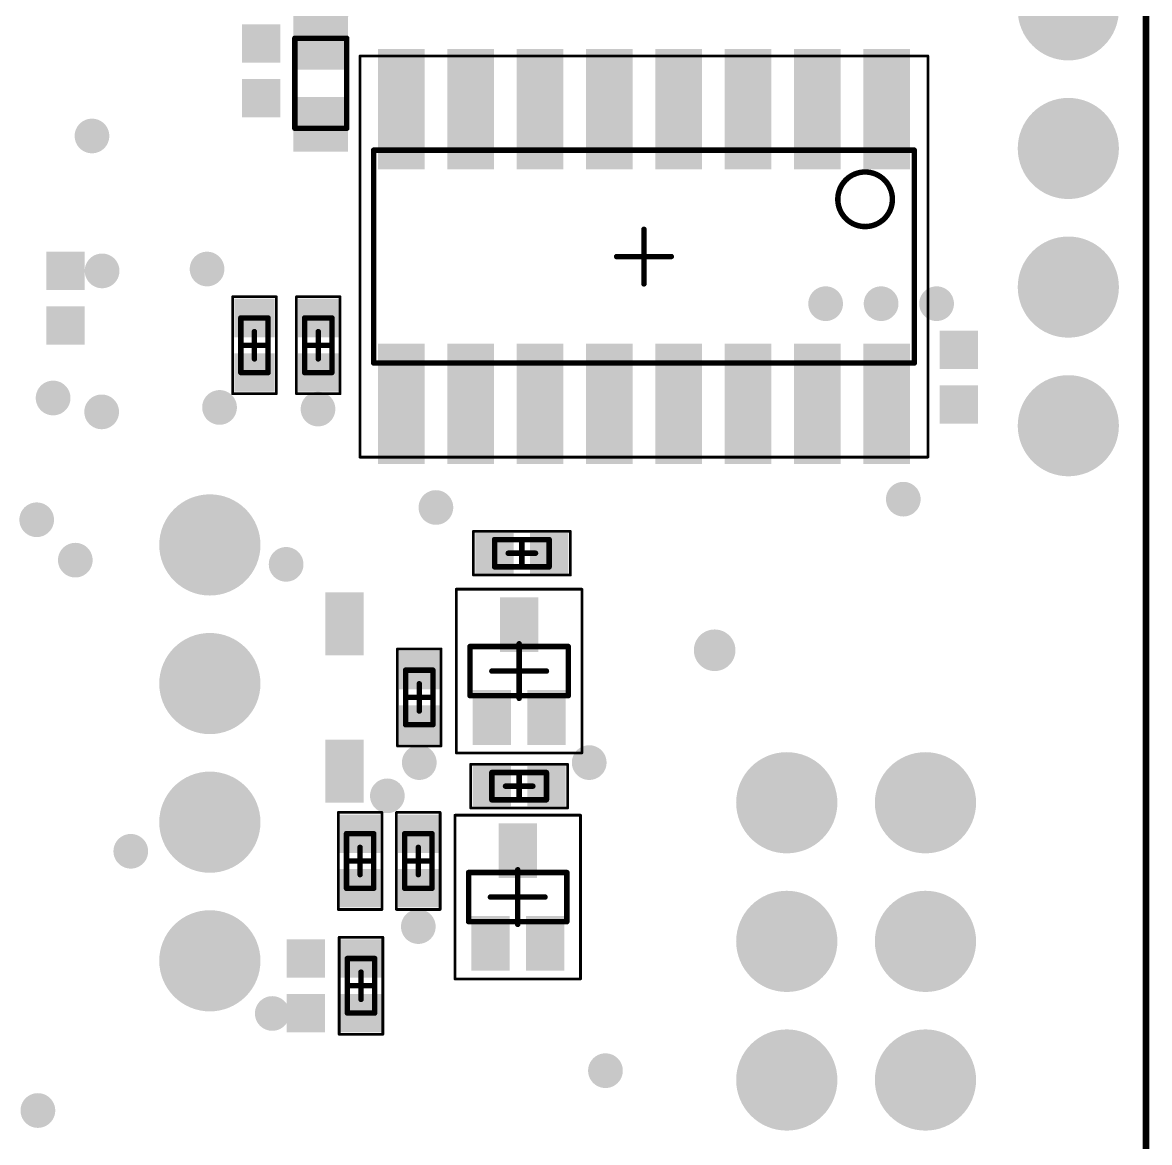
# Model space of a CAD drawing. Header units: millimetres. Extents: x 213 to 316, y 2 to 74.
# Drawn here: x 294.32 to 314.96, y 19.74 to 40.26 of the extents above; entities that cross this region are included whole.
import ezdxf

# ---------------------------------------------------------------- set-up
doc = ezdxf.new("R2010")
doc.units = ezdxf.units.MM
for name, color, linetype in [('BottomSolder', 6, 'Continuous'), ('KeepOutLayer', 6, 'Continuous'), ('Mechanical13', 56, 'Continuous'), ('Mechanical15', 56, 'Continuous'), ('MultiLayer', 9, 'Continuous'), ('TopPaste', 8, 'Continuous'), ('TopSolder', 216, 'Continuous')]:
    doc.layers.add(name, color=color, linetype=linetype)

msp = doc.modelspace()

# ---------------------------------------------------------------- linework, layer by layer
at = {"layer": 'BottomSolder', "const_width": 0.927}
for points in [[(313.015, 40.496, 1), (313.941, 40.496, 1)], [(313.015, 37.956, 1), (313.941, 37.956, 1)], [(313.015, 35.416, 1), (313.941, 35.416, 1)], [(313.015, 32.876, 1), (313.941, 32.876, 1)], [(297.292, 30.692, 1), (298.219, 30.692, 1)], [(297.292, 28.152, 1), (298.219, 28.152, 1)], [(307.858, 25.968, 1), (308.785, 25.968, 1)], [(310.398, 25.968, 1), (311.325, 25.968, 1)], [(297.292, 25.612, 1), (298.219, 25.612, 1)], [(307.858, 23.428, 1), (308.785, 23.428, 1)], [(310.398, 23.428, 1), (311.325, 23.428, 1)], [(297.292, 23.072, 1), (298.219, 23.072, 1)], [(307.858, 20.888, 1), (308.785, 20.888, 1)], [(310.398, 20.888, 1), (311.325, 20.888, 1)]]:
    msp.add_lwpolyline(points, format="xyb", close=True, dxfattribs=at)
at = {"layer": 'KeepOutLayer', "const_width": 0.127}
msp.add_lwpolyline([(314.9, 1.965), (314.9, 73.643)], dxfattribs=at)
at = {"layer": 'Mechanical13', "const_width": 0.1}
for points in [[(299.312, 39.975), (300.262, 39.975)], [(299.312, 38.325), (299.312, 39.975)], [(300.262, 38.325), (300.262, 39.975)], [(299.312, 38.325), (300.262, 38.325)], [(300.756, 34.025), (300.756, 37.925)], [(300.756, 37.925), (310.656, 37.925)], [(310.656, 34.025), (310.656, 37.925)], [(298.322, 34.85), (298.822, 34.85)], [(298.322, 33.85), (298.322, 34.85)], [(298.822, 33.85), (298.822, 34.85)], [(299.491, 34.85), (299.991, 34.85)], [(299.491, 33.85), (299.491, 34.85)], [(299.991, 33.85), (299.991, 34.85)], [(300.756, 34.025), (310.656, 34.025)], [(298.322, 33.85), (298.822, 33.85)], [(299.491, 33.85), (299.991, 33.85)], [(302.97, 30.79), (303.97, 30.79)], [(302.97, 30.29), (302.97, 30.79)], [(303.97, 30.29), (303.97, 30.79)], [(302.97, 30.29), (303.97, 30.29)], [(302.52, 28.831), (304.32, 28.831)], [(302.52, 27.931), (302.52, 28.831)], [(304.32, 27.931), (304.32, 28.831)], [(301.341, 28.398), (301.841, 28.398)], [(301.341, 27.398), (301.341, 28.398)], [(301.841, 27.398), (301.841, 28.398)], [(302.52, 27.931), (304.32, 27.931)], [(301.341, 27.398), (301.841, 27.398)], [(302.92, 26.022), (302.92, 26.522)], [(302.92, 26.522), (303.92, 26.522)], [(303.92, 26.022), (303.92, 26.522)], [(302.92, 26.022), (303.92, 26.022)], [(300.257, 25.401), (300.757, 25.401)], [(300.257, 24.401), (300.257, 25.401)], [(300.757, 24.401), (300.757, 25.401)], [(301.323, 25.401), (301.823, 25.401)], [(301.323, 24.401), (301.323, 25.401)], [(301.823, 24.401), (301.823, 25.401)], [(302.494, 24.69), (304.294, 24.69)], [(302.494, 23.79), (302.494, 24.69)], [(304.294, 23.79), (304.294, 24.69)], [(300.257, 24.401), (300.757, 24.401)], [(301.323, 24.401), (301.823, 24.401)], [(302.494, 23.79), (304.294, 23.79)], [(300.274, 22.115), (300.274, 23.115)], [(300.274, 23.115), (300.774, 23.115)], [(300.774, 22.115), (300.774, 23.115)], [(300.274, 22.115), (300.774, 22.115)]]:
    msp.add_lwpolyline(points, dxfattribs=at)
at = {"layer": 'Mechanical13'}
for points, const_width in [([(299.287, 39.975, 1), (299.337, 39.975, 1)], 0.05), ([(299.287, 39.975, 1), (299.337, 39.975, 1)], 0.05), ([(300.237, 39.975, 1), (300.287, 39.975, 1)], 0.05), ([(300.237, 39.975, 1), (300.287, 39.975, 1)], 0.05), ([(299.287, 38.325, 1), (299.337, 38.325, 1)], 0.05), ([(299.287, 38.325, 1), (299.337, 38.325, 1)], 0.05), ([(300.237, 38.325, 1), (300.287, 38.325, 1)], 0.05), ([(300.237, 38.325, 1), (300.287, 38.325, 1)], 0.05), ([(300.731, 37.925, 1), (300.781, 37.925, 1)], 0.05), ([(300.731, 37.925, 1), (300.781, 37.925, 1)], 0.05), ([(310.631, 37.925, 1), (310.681, 37.925, 1)], 0.05), ([(310.631, 37.925, 1), (310.681, 37.925, 1)], 0.05), ([(310.256, 37.025, 1), (309.256, 37.025, 1)], 0.1), ([(309.231, 37.025, 1), (309.281, 37.025, 1)], 0.05), ([(310.231, 37.025, 1), (310.281, 37.025, 1)], 0.05), ([(298.297, 34.85, 1), (298.347, 34.85, 1)], 0.05), ([(298.297, 34.85, 1), (298.347, 34.85, 1)], 0.05), ([(298.797, 34.85, 1), (298.847, 34.85, 1)], 0.05), ([(298.797, 34.85, 1), (298.847, 34.85, 1)], 0.05), ([(299.466, 34.85, 1), (299.516, 34.85, 1)], 0.05), ([(299.466, 34.85, 1), (299.516, 34.85, 1)], 0.05), ([(299.966, 34.85, 1), (300.016, 34.85, 1)], 0.05), ([(299.966, 34.85, 1), (300.016, 34.85, 1)], 0.05), ([(300.731, 34.025, 1), (300.781, 34.025, 1)], 0.05), ([(300.731, 34.025, 1), (300.781, 34.025, 1)], 0.05), ([(310.631, 34.025, 1), (310.681, 34.025, 1)], 0.05), ([(310.631, 34.025, 1), (310.681, 34.025, 1)], 0.05), ([(298.297, 33.85, 1), (298.347, 33.85, 1)], 0.05), ([(298.297, 33.85, 1), (298.347, 33.85, 1)], 0.05), ([(298.797, 33.85, 1), (298.847, 33.85, 1)], 0.05), ([(298.797, 33.85, 1), (298.847, 33.85, 1)], 0.05), ([(299.466, 33.85, 1), (299.516, 33.85, 1)], 0.05), ([(299.466, 33.85, 1), (299.516, 33.85, 1)], 0.05), ([(299.966, 33.85, 1), (300.016, 33.85, 1)], 0.05), ([(299.966, 33.85, 1), (300.016, 33.85, 1)], 0.05), ([(302.945, 30.79, 1), (302.995, 30.79, 1)], 0.05), ([(302.945, 30.79, 1), (302.995, 30.79, 1)], 0.05), ([(303.945, 30.79, 1), (303.995, 30.79, 1)], 0.05), ([(303.945, 30.79, 1), (303.995, 30.79, 1)], 0.05), ([(302.945, 30.29, 1), (302.995, 30.29, 1)], 0.05), ([(302.945, 30.29, 1), (302.995, 30.29, 1)], 0.05), ([(303.945, 30.29, 1), (303.995, 30.29, 1)], 0.05), ([(303.945, 30.29, 1), (303.995, 30.29, 1)], 0.05), ([(302.495, 28.831, 1), (302.545, 28.831, 1)], 0.05), ([(302.495, 28.831, 1), (302.545, 28.831, 1)], 0.05), ([(304.295, 28.831, 1), (304.345, 28.831, 1)], 0.05), ([(304.295, 28.831, 1), (304.345, 28.831, 1)], 0.05), ([(301.316, 28.398, 1), (301.366, 28.398, 1)], 0.05), ([(301.316, 28.398, 1), (301.366, 28.398, 1)], 0.05), ([(301.816, 28.398, 1), (301.866, 28.398, 1)], 0.05), ([(301.816, 28.398, 1), (301.866, 28.398, 1)], 0.05), ([(302.495, 27.931, 1), (302.545, 27.931, 1)], 0.05), ([(302.495, 27.931, 1), (302.545, 27.931, 1)], 0.05), ([(304.295, 27.931, 1), (304.345, 27.931, 1)], 0.05), ([(304.295, 27.931, 1), (304.345, 27.931, 1)], 0.05), ([(301.316, 27.398, 1), (301.366, 27.398, 1)], 0.05), ([(301.316, 27.398, 1), (301.366, 27.398, 1)], 0.05), ([(301.816, 27.398, 1), (301.866, 27.398, 1)], 0.05), ([(301.816, 27.398, 1), (301.866, 27.398, 1)], 0.05), ([(302.895, 26.522, 1), (302.945, 26.522, 1)], 0.05), ([(302.895, 26.522, 1), (302.945, 26.522, 1)], 0.05), ([(303.895, 26.522, 1), (303.945, 26.522, 1)], 0.05), ([(303.895, 26.522, 1), (303.945, 26.522, 1)], 0.05), ([(302.895, 26.022, 1), (302.945, 26.022, 1)], 0.05), ([(302.895, 26.022, 1), (302.945, 26.022, 1)], 0.05), ([(303.895, 26.022, 1), (303.945, 26.022, 1)], 0.05), ([(303.895, 26.022, 1), (303.945, 26.022, 1)], 0.05), ([(300.232, 25.401, 1), (300.282, 25.401, 1)], 0.05), ([(300.232, 25.401, 1), (300.282, 25.401, 1)], 0.05), ([(300.732, 25.401, 1), (300.782, 25.401, 1)], 0.05), ([(300.732, 25.401, 1), (300.782, 25.401, 1)], 0.05), ([(301.298, 25.401, 1), (301.348, 25.401, 1)], 0.05), ([(301.298, 25.401, 1), (301.348, 25.401, 1)], 0.05), ([(301.798, 25.401, 1), (301.848, 25.401, 1)], 0.05), ([(301.798, 25.401, 1), (301.848, 25.401, 1)], 0.05), ([(302.469, 24.69, 1), (302.519, 24.69, 1)], 0.05), ([(302.469, 24.69, 1), (302.519, 24.69, 1)], 0.05), ([(304.269, 24.69, 1), (304.319, 24.69, 1)], 0.05), ([(304.269, 24.69, 1), (304.319, 24.69, 1)], 0.05), ([(300.232, 24.401, 1), (300.282, 24.401, 1)], 0.05), ([(300.232, 24.401, 1), (300.282, 24.401, 1)], 0.05), ([(300.732, 24.401, 1), (300.782, 24.401, 1)], 0.05), ([(300.732, 24.401, 1), (300.782, 24.401, 1)], 0.05), ([(301.298, 24.401, 1), (301.348, 24.401, 1)], 0.05), ([(301.298, 24.401, 1), (301.348, 24.401, 1)], 0.05), ([(301.798, 24.401, 1), (301.848, 24.401, 1)], 0.05), ([(301.798, 24.401, 1), (301.848, 24.401, 1)], 0.05), ([(302.469, 23.79, 1), (302.519, 23.79, 1)], 0.05), ([(302.469, 23.79, 1), (302.519, 23.79, 1)], 0.05), ([(304.269, 23.79, 1), (304.319, 23.79, 1)], 0.05), ([(304.269, 23.79, 1), (304.319, 23.79, 1)], 0.05), ([(300.249, 23.115, 1), (300.299, 23.115, 1)], 0.05), ([(300.249, 23.115, 1), (300.299, 23.115, 1)], 0.05), ([(300.749, 23.115, 1), (300.799, 23.115, 1)], 0.05), ([(300.749, 23.115, 1), (300.799, 23.115, 1)], 0.05), ([(300.249, 22.115, 1), (300.299, 22.115, 1)], 0.05), ([(300.249, 22.115, 1), (300.299, 22.115, 1)], 0.05), ([(300.749, 22.115, 1), (300.799, 22.115, 1)], 0.05), ([(300.749, 22.115, 1), (300.799, 22.115, 1)], 0.05)]:
    msp.add_lwpolyline(points, format="xyb", close=True, dxfattribs=dict(at, const_width=const_width))
at = {"layer": 'Mechanical15'}
for points, const_width in [([(300.506, 32.3), (300.506, 39.65)], 0.05), ([(300.506, 39.65), (310.906, 39.65)], 0.05), ([(310.906, 32.3), (310.906, 39.65)], 0.05), ([(305.706, 35.475), (305.706, 36.475)], 0.1), ([(305.206, 35.975), (306.206, 35.975)], 0.1), ([(298.172, 35.239), (298.972, 35.239)], 0.05), ([(298.172, 33.461), (298.172, 35.239)], 0.05), ([(298.972, 33.461), (298.972, 35.239)], 0.05), ([(299.341, 35.239), (300.141, 35.239)], 0.05), ([(299.341, 33.461), (299.341, 35.239)], 0.05), ([(300.141, 33.461), (300.141, 35.239)], 0.05), ([(298.572, 34.1), (298.572, 34.6)], 0.1), ([(299.741, 34.1), (299.741, 34.6)], 0.1), ([(298.322, 34.35), (298.822, 34.35)], 0.1), ([(299.491, 34.35), (299.991, 34.35)], 0.1), ([(298.172, 33.461), (298.972, 33.461)], 0.05), ([(299.341, 33.461), (300.141, 33.461)], 0.05), ([(300.506, 32.3), (310.906, 32.3)], 0.05), ([(302.581, 30.94), (304.359, 30.94)], 0.05), ([(302.581, 30.14), (302.581, 30.94)], 0.05), ([(304.359, 30.14), (304.359, 30.94)], 0.05), ([(303.47, 30.29), (303.47, 30.79)], 0.1), ([(303.22, 30.54), (303.72, 30.54)], 0.1), ([(302.581, 30.14), (304.359, 30.14)], 0.05), ([(302.27, 29.881), (304.57, 29.881)], 0.05), ([(302.27, 26.881), (302.27, 29.881)], 0.05), ([(304.57, 26.881), (304.57, 29.881)], 0.05), ([(303.42, 27.881), (303.42, 28.881)], 0.1), ([(301.191, 28.787), (301.991, 28.787)], 0.05), ([(301.191, 27.009), (301.191, 28.787)], 0.05), ([(301.991, 27.009), (301.991, 28.787)], 0.05), ([(302.92, 28.381), (303.92, 28.381)], 0.1), ([(301.591, 27.648), (301.591, 28.148)], 0.1), ([(301.341, 27.898), (301.841, 27.898)], 0.1), ([(301.191, 27.009), (301.991, 27.009)], 0.05), ([(302.27, 26.881), (304.57, 26.881)], 0.05), ([(302.531, 25.872), (302.531, 26.672)], 0.05), ([(302.531, 26.672), (304.309, 26.672)], 0.05), ([(304.309, 25.872), (304.309, 26.672)], 0.05), ([(303.42, 26.022), (303.42, 26.522)], 0.1), ([(303.17, 26.272), (303.67, 26.272)], 0.1), ([(300.107, 25.79), (300.907, 25.79)], 0.05), ([(300.107, 24.012), (300.107, 25.79)], 0.05), ([(300.907, 24.012), (300.907, 25.79)], 0.05), ([(301.173, 25.79), (301.973, 25.79)], 0.05), ([(301.173, 24.012), (301.173, 25.79)], 0.05), ([(301.973, 24.012), (301.973, 25.79)], 0.05), ([(302.531, 25.872), (304.309, 25.872)], 0.05), ([(302.244, 25.74), (304.544, 25.74)], 0.05), ([(302.244, 22.74), (302.244, 25.74)], 0.05), ([(304.544, 22.74), (304.544, 25.74)], 0.05), ([(300.507, 24.651), (300.507, 25.151)], 0.1), ([(301.573, 24.651), (301.573, 25.151)], 0.1), ([(300.257, 24.901), (300.757, 24.901)], 0.1), ([(301.323, 24.901), (301.823, 24.901)], 0.1), ([(303.394, 23.74), (303.394, 24.74)], 0.1), ([(302.894, 24.24), (303.894, 24.24)], 0.1), ([(300.107, 24.012), (300.907, 24.012)], 0.05), ([(301.173, 24.012), (301.973, 24.012)], 0.05), ([(300.124, 21.726), (300.124, 23.504)], 0.05), ([(300.124, 23.504), (300.924, 23.504)], 0.05), ([(300.924, 21.726), (300.924, 23.504)], 0.05), ([(300.524, 22.365), (300.524, 22.865)], 0.1), ([(302.244, 22.74), (304.544, 22.74)], 0.05), ([(300.274, 22.615), (300.774, 22.615)], 0.1), ([(300.124, 21.726), (300.924, 21.726)], 0.05)]:
    msp.add_lwpolyline(points, dxfattribs=dict(at, const_width=const_width))
for points, const_width in [([(300.493, 39.65, 1), (300.518, 39.65, 1)], 0.025), ([(300.493, 39.65, 1), (300.518, 39.65, 1)], 0.025), ([(310.893, 39.65, 1), (310.918, 39.65, 1)], 0.025), ([(310.893, 39.65, 1), (310.918, 39.65, 1)], 0.025), ([(305.681, 36.475, 1), (305.731, 36.475, 1)], 0.05), ([(305.181, 35.975, 1), (305.231, 35.975, 1)], 0.05), ([(306.181, 35.975, 1), (306.231, 35.975, 1)], 0.05), ([(305.681, 35.475, 1), (305.731, 35.475, 1)], 0.05), ([(298.16, 35.239, 1), (298.185, 35.239, 1)], 0.025), ([(298.16, 35.239, 1), (298.185, 35.239, 1)], 0.025), ([(298.96, 35.239, 1), (298.985, 35.239, 1)], 0.025), ([(298.96, 35.239, 1), (298.985, 35.239, 1)], 0.025), ([(299.328, 35.239, 1), (299.353, 35.239, 1)], 0.025), ([(299.328, 35.239, 1), (299.353, 35.239, 1)], 0.025), ([(300.128, 35.239, 1), (300.153, 35.239, 1)], 0.025), ([(300.128, 35.239, 1), (300.153, 35.239, 1)], 0.025), ([(298.547, 34.6, 1), (298.597, 34.6, 1)], 0.05), ([(299.716, 34.6, 1), (299.766, 34.6, 1)], 0.05), ([(298.297, 34.35, 1), (298.347, 34.35, 1)], 0.05), ([(298.797, 34.35, 1), (298.847, 34.35, 1)], 0.05), ([(299.466, 34.35, 1), (299.516, 34.35, 1)], 0.05), ([(299.966, 34.35, 1), (300.016, 34.35, 1)], 0.05), ([(298.547, 34.1, 1), (298.597, 34.1, 1)], 0.05), ([(299.716, 34.1, 1), (299.766, 34.1, 1)], 0.05), ([(298.16, 33.461, 1), (298.185, 33.461, 1)], 0.025), ([(298.16, 33.461, 1), (298.185, 33.461, 1)], 0.025), ([(298.96, 33.461, 1), (298.985, 33.461, 1)], 0.025), ([(298.96, 33.461, 1), (298.985, 33.461, 1)], 0.025), ([(299.328, 33.461, 1), (299.353, 33.461, 1)], 0.025), ([(299.328, 33.461, 1), (299.353, 33.461, 1)], 0.025), ([(300.128, 33.461, 1), (300.153, 33.461, 1)], 0.025), ([(300.128, 33.461, 1), (300.153, 33.461, 1)], 0.025), ([(300.493, 32.3, 1), (300.518, 32.3, 1)], 0.025), ([(300.493, 32.3, 1), (300.518, 32.3, 1)], 0.025), ([(310.893, 32.3, 1), (310.918, 32.3, 1)], 0.025), ([(310.893, 32.3, 1), (310.918, 32.3, 1)], 0.025), ([(302.569, 30.94, 1), (302.594, 30.94, 1)], 0.025), ([(302.569, 30.94, 1), (302.594, 30.94, 1)], 0.025), ([(304.347, 30.94, 1), (304.372, 30.94, 1)], 0.025), ([(304.347, 30.94, 1), (304.372, 30.94, 1)], 0.025), ([(303.445, 30.79, 1), (303.495, 30.79, 1)], 0.05), ([(303.195, 30.54, 1), (303.245, 30.54, 1)], 0.05), ([(303.695, 30.54, 1), (303.745, 30.54, 1)], 0.05), ([(303.445, 30.29, 1), (303.495, 30.29, 1)], 0.05), ([(302.569, 30.14, 1), (302.594, 30.14, 1)], 0.025), ([(302.569, 30.14, 1), (302.594, 30.14, 1)], 0.025), ([(304.347, 30.14, 1), (304.372, 30.14, 1)], 0.025), ([(304.347, 30.14, 1), (304.372, 30.14, 1)], 0.025), ([(302.257, 29.881, 1), (302.282, 29.881, 1)], 0.025), ([(302.257, 29.881, 1), (302.282, 29.881, 1)], 0.025), ([(304.557, 29.881, 1), (304.582, 29.881, 1)], 0.025), ([(304.557, 29.881, 1), (304.582, 29.881, 1)], 0.025), ([(303.395, 28.881, 1), (303.445, 28.881, 1)], 0.05), ([(301.178, 28.787, 1), (301.203, 28.787, 1)], 0.025), ([(301.178, 28.787, 1), (301.203, 28.787, 1)], 0.025), ([(301.978, 28.787, 1), (302.003, 28.787, 1)], 0.025), ([(301.978, 28.787, 1), (302.003, 28.787, 1)], 0.025), ([(302.895, 28.381, 1), (302.945, 28.381, 1)], 0.05), ([(303.895, 28.381, 1), (303.945, 28.381, 1)], 0.05), ([(301.566, 28.148, 1), (301.616, 28.148, 1)], 0.05), ([(301.316, 27.898, 1), (301.366, 27.898, 1)], 0.05), ([(301.816, 27.898, 1), (301.866, 27.898, 1)], 0.05), ([(303.395, 27.881, 1), (303.445, 27.881, 1)], 0.05), ([(301.566, 27.648, 1), (301.616, 27.648, 1)], 0.05), ([(301.178, 27.009, 1), (301.203, 27.009, 1)], 0.025), ([(301.178, 27.009, 1), (301.203, 27.009, 1)], 0.025), ([(301.978, 27.009, 1), (302.003, 27.009, 1)], 0.025), ([(301.978, 27.009, 1), (302.003, 27.009, 1)], 0.025), ([(302.257, 26.881, 1), (302.282, 26.881, 1)], 0.025), ([(302.257, 26.881, 1), (302.282, 26.881, 1)], 0.025), ([(304.557, 26.881, 1), (304.582, 26.881, 1)], 0.025), ([(304.557, 26.881, 1), (304.582, 26.881, 1)], 0.025), ([(302.518, 26.672, 1), (302.543, 26.672, 1)], 0.025), ([(302.518, 26.672, 1), (302.543, 26.672, 1)], 0.025), ([(304.296, 26.672, 1), (304.321, 26.672, 1)], 0.025), ([(304.296, 26.672, 1), (304.321, 26.672, 1)], 0.025), ([(303.395, 26.522, 1), (303.445, 26.522, 1)], 0.05), ([(303.145, 26.272, 1), (303.195, 26.272, 1)], 0.05), ([(303.645, 26.272, 1), (303.695, 26.272, 1)], 0.05), ([(303.395, 26.022, 1), (303.445, 26.022, 1)], 0.05), ([(300.094, 25.79, 1), (300.119, 25.79, 1)], 0.025), ([(300.094, 25.79, 1), (300.119, 25.79, 1)], 0.025), ([(300.894, 25.79, 1), (300.919, 25.79, 1)], 0.025), ([(300.894, 25.79, 1), (300.919, 25.79, 1)], 0.025), ([(301.161, 25.79, 1), (301.186, 25.79, 1)], 0.025), ([(301.161, 25.79, 1), (301.186, 25.79, 1)], 0.025), ([(301.961, 25.79, 1), (301.986, 25.79, 1)], 0.025), ([(301.961, 25.79, 1), (301.986, 25.79, 1)], 0.025), ([(302.518, 25.872, 1), (302.543, 25.872, 1)], 0.025), ([(302.518, 25.872, 1), (302.543, 25.872, 1)], 0.025), ([(304.296, 25.872, 1), (304.321, 25.872, 1)], 0.025), ([(304.296, 25.872, 1), (304.321, 25.872, 1)], 0.025), ([(302.232, 25.74, 1), (302.257, 25.74, 1)], 0.025), ([(302.232, 25.74, 1), (302.257, 25.74, 1)], 0.025), ([(304.532, 25.74, 1), (304.557, 25.74, 1)], 0.025), ([(304.532, 25.74, 1), (304.557, 25.74, 1)], 0.025), ([(300.482, 25.151, 1), (300.532, 25.151, 1)], 0.05), ([(301.548, 25.151, 1), (301.598, 25.151, 1)], 0.05), ([(300.232, 24.901, 1), (300.282, 24.901, 1)], 0.05), ([(300.732, 24.901, 1), (300.782, 24.901, 1)], 0.05), ([(301.298, 24.901, 1), (301.348, 24.901, 1)], 0.05), ([(301.798, 24.901, 1), (301.848, 24.901, 1)], 0.05), ([(303.369, 24.74, 1), (303.419, 24.74, 1)], 0.05), ([(300.482, 24.651, 1), (300.532, 24.651, 1)], 0.05), ([(301.548, 24.651, 1), (301.598, 24.651, 1)], 0.05), ([(302.869, 24.24, 1), (302.919, 24.24, 1)], 0.05), ([(303.869, 24.24, 1), (303.919, 24.24, 1)], 0.05), ([(300.094, 24.012, 1), (300.119, 24.012, 1)], 0.025), ([(300.094, 24.012, 1), (300.119, 24.012, 1)], 0.025), ([(300.894, 24.012, 1), (300.919, 24.012, 1)], 0.025), ([(300.894, 24.012, 1), (300.919, 24.012, 1)], 0.025), ([(301.161, 24.012, 1), (301.186, 24.012, 1)], 0.025), ([(301.161, 24.012, 1), (301.186, 24.012, 1)], 0.025), ([(301.961, 24.012, 1), (301.986, 24.012, 1)], 0.025), ([(301.961, 24.012, 1), (301.986, 24.012, 1)], 0.025), ([(303.369, 23.74, 1), (303.419, 23.74, 1)], 0.05), ([(300.111, 23.504, 1), (300.136, 23.504, 1)], 0.025), ([(300.111, 23.504, 1), (300.136, 23.504, 1)], 0.025), ([(300.911, 23.504, 1), (300.936, 23.504, 1)], 0.025), ([(300.911, 23.504, 1), (300.936, 23.504, 1)], 0.025), ([(300.499, 22.865, 1), (300.549, 22.865, 1)], 0.05), ([(302.232, 22.74, 1), (302.257, 22.74, 1)], 0.025), ([(302.232, 22.74, 1), (302.257, 22.74, 1)], 0.025), ([(304.532, 22.74, 1), (304.557, 22.74, 1)], 0.025), ([(304.532, 22.74, 1), (304.557, 22.74, 1)], 0.025), ([(300.249, 22.615, 1), (300.299, 22.615, 1)], 0.05), ([(300.749, 22.615, 1), (300.799, 22.615, 1)], 0.05), ([(300.499, 22.365, 1), (300.549, 22.365, 1)], 0.05), ([(300.111, 21.726, 1), (300.136, 21.726, 1)], 0.025), ([(300.111, 21.726, 1), (300.136, 21.726, 1)], 0.025), ([(300.911, 21.726, 1), (300.936, 21.726, 1)], 0.025), ([(300.911, 21.726, 1), (300.936, 21.726, 1)], 0.025)]:
    msp.add_lwpolyline(points, format="xyb", close=True, dxfattribs=dict(at, const_width=const_width))
at = {"layer": 'MultiLayer'}
for points, const_width in [([(313.065, 40.496, 1), (313.89, 40.496, 1)], 0.825), ([(299.559, 40.547, 1), (300.067, 40.547, 1)], 0.508), ([(313.065, 37.956, 1), (313.89, 37.956, 1)], 0.825), ([(295.438, 38.185, 1), (295.755, 38.185, 1)], 0.318), ([(313.065, 35.416, 1), (313.89, 35.416, 1)], 0.825), ([(295.623, 35.713, 1), (295.941, 35.713, 1)], 0.318), ([(297.546, 35.747, 1), (297.863, 35.747, 1)], 0.318), ([(308.874, 35.112, 1), (309.192, 35.112, 1)], 0.318), ([(309.89, 35.112, 1), (310.208, 35.112, 1)], 0.318), ([(310.906, 35.112, 1), (311.224, 35.112, 1)], 0.318), ([(294.726, 33.384, 1), (295.044, 33.384, 1)], 0.318), ([(313.065, 32.876, 1), (313.89, 32.876, 1)], 0.825), ([(295.615, 33.13, 1), (295.933, 33.13, 1)], 0.318), ([(297.774, 33.211, 1), (298.092, 33.211, 1)], 0.318), ([(299.578, 33.181, 1), (299.895, 33.181, 1)], 0.318), ([(310.297, 31.53, 1), (310.614, 31.53, 1)], 0.318), ([(301.737, 31.378, 1), (302.054, 31.378, 1)], 0.318), ([(294.426, 31.153, 1), (294.743, 31.153, 1)], 0.318), ([(297.343, 30.692, 1), (298.168, 30.692, 1)], 0.825), ([(295.133, 30.413, 1), (295.45, 30.413, 1)], 0.318), ([(298.994, 30.336, 1), (299.311, 30.336, 1)], 0.318), ([(306.81, 28.762, 1), (307.191, 28.762, 1)], 0.381), ([(297.343, 28.152, 1), (298.168, 28.152, 1)], 0.825), ([(301.432, 26.704, 1), (301.75, 26.704, 1)], 0.318), ([(304.544, 26.704, 1), (304.862, 26.704, 1)], 0.318), ([(307.909, 25.968, 1), (308.735, 25.968, 1)], 0.826), ([(310.449, 25.968, 1), (311.275, 25.968, 1)], 0.826), ([(297.343, 25.612, 1), (298.168, 25.612, 1)], 0.825), ([(300.848, 26.095, 1), (301.165, 26.095, 1)], 0.318), ([(296.149, 25.079, 1), (296.466, 25.079, 1)], 0.318), ([(307.909, 23.428, 1), (308.735, 23.428, 1)], 0.826), ([(310.449, 23.428, 1), (311.275, 23.428, 1)], 0.826), ([(301.415, 23.699, 1), (301.732, 23.699, 1)], 0.318), ([(297.343, 23.072, 1), (298.168, 23.072, 1)], 0.825), ([(298.74, 22.107, 1), (299.057, 22.107, 1)], 0.318), ([(307.909, 20.888, 1), (308.735, 20.888, 1)], 0.826), ([(310.449, 20.888, 1), (311.275, 20.888, 1)], 0.826), ([(304.842, 21.059, 1), (305.16, 21.059, 1)], 0.318), ([(294.447, 20.329, 1), (294.765, 20.329, 1)], 0.318)]:
    msp.add_lwpolyline(points, format="xyb", close=True, dxfattribs=dict(at, const_width=const_width))
at = {"layer": 'TopPaste'}
for points in [[(300.187, 39.5), (300.187, 40.3), (299.387, 39.5), (299.387, 40.3)], [(298.945, 39.629), (298.945, 40.129), (298.445, 39.629), (298.445, 40.129)], [(300.936, 37.675), (301.586, 37.675), (300.936, 39.675), (301.586, 39.675)], [(302.206, 37.675), (302.856, 37.675), (302.206, 39.675), (302.856, 39.675)], [(303.476, 37.675), (304.126, 37.675), (303.476, 39.675), (304.126, 39.675)], [(304.746, 37.675), (305.396, 37.675), (304.746, 39.675), (305.396, 39.675)], [(306.016, 37.675), (306.666, 37.675), (306.016, 39.675), (306.666, 39.675)], [(307.286, 37.675), (307.936, 37.675), (307.286, 39.675), (307.936, 39.675)], [(308.556, 37.675), (309.206, 37.675), (308.556, 39.675), (309.206, 39.675)], [(309.826, 37.675), (310.476, 37.675), (309.826, 39.675), (310.476, 39.675)], [(298.945, 38.629), (298.945, 39.129), (298.445, 38.629), (298.445, 39.129)], [(300.187, 38), (300.187, 38.8), (299.387, 38), (299.387, 38.8)], [(294.864, 35.963), (294.864, 35.463), (295.364, 35.963), (295.364, 35.463)], [(298.302, 34.6), (298.842, 34.6), (298.302, 35.1), (298.842, 35.1)], [(299.471, 34.6), (300.011, 34.6), (299.471, 35.1), (300.011, 35.1)], [(294.864, 34.963), (294.864, 34.463), (295.364, 34.963), (295.364, 34.463)], [(311.221, 34.515), (311.221, 34.015), (311.721, 34.515), (311.721, 34.015)], [(300.936, 32.275), (301.586, 32.275), (300.936, 34.275), (301.586, 34.275)], [(302.206, 32.275), (302.856, 32.275), (302.206, 34.275), (302.856, 34.275)], [(303.476, 32.275), (304.126, 32.275), (303.476, 34.275), (304.126, 34.275)], [(304.746, 32.275), (305.396, 32.275), (304.746, 34.275), (305.396, 34.275)], [(306.016, 32.275), (306.666, 32.275), (306.016, 34.275), (306.666, 34.275)], [(307.286, 32.275), (307.936, 32.275), (307.286, 34.275), (307.936, 34.275)], [(308.556, 32.275), (309.206, 32.275), (308.556, 34.275), (309.206, 34.275)], [(309.826, 32.275), (310.476, 32.275), (309.826, 34.275), (310.476, 34.275)], [(298.302, 33.6), (298.842, 33.6), (298.302, 34.1), (298.842, 34.1)], [(299.471, 33.6), (300.011, 33.6), (299.471, 34.1), (300.011, 34.1)], [(311.221, 33.515), (311.221, 33.015), (311.721, 33.515), (311.721, 33.015)], [(303.22, 30.27), (303.22, 30.81), (302.72, 30.27), (302.72, 30.81)], [(304.22, 30.27), (304.22, 30.81), (303.72, 30.27), (303.72, 30.81)], [(300.469, 28.773), (300.469, 29.723), (299.969, 28.773), (299.969, 29.723)], [(303.67, 29.631), (303.17, 29.631), (303.67, 28.831), (303.17, 28.831)], [(301.321, 28.148), (301.861, 28.148), (301.321, 28.648), (301.861, 28.648)], [(303.17, 27.931), (302.67, 27.931), (303.17, 27.131), (302.67, 27.131)], [(304.17, 27.931), (303.67, 27.931), (304.17, 27.131), (303.67, 27.131)], [(301.321, 27.148), (301.861, 27.148), (301.321, 27.648), (301.861, 27.648)], [(300.469, 26.073), (300.469, 27.023), (299.969, 26.073), (299.969, 27.023)], [(303.17, 26.002), (303.17, 26.542), (302.67, 26.002), (302.67, 26.542)], [(304.17, 26.002), (304.17, 26.542), (303.67, 26.002), (303.67, 26.542)], [(300.237, 25.151), (300.777, 25.151), (300.237, 25.651), (300.777, 25.651)], [(301.843, 25.651), (301.303, 25.651), (301.843, 25.151), (301.303, 25.151)], [(303.644, 25.49), (303.144, 25.49), (303.644, 24.69), (303.144, 24.69)], [(300.237, 24.151), (300.777, 24.151), (300.237, 24.651), (300.777, 24.651)], [(301.843, 24.651), (301.303, 24.651), (301.843, 24.151), (301.303, 24.151)], [(303.144, 23.79), (302.644, 23.79), (303.144, 22.99), (302.644, 22.99)], [(304.144, 23.79), (303.644, 23.79), (304.144, 22.99), (303.644, 22.99)], [(299.762, 22.865), (299.762, 23.365), (299.262, 22.865), (299.262, 23.365)], [(300.254, 22.865), (300.794, 22.865), (300.254, 23.365), (300.794, 23.365)], [(299.762, 21.865), (299.762, 22.365), (299.262, 21.865), (299.262, 22.365)], [(300.254, 21.865), (300.794, 21.865), (300.254, 22.365), (300.794, 22.365)]]:
    msp.add_solid(points, dxfattribs=at)
at = {"layer": 'TopSolder', "const_width": 0.927}
for points in [[(313.015, 40.496, 1), (313.941, 40.496, 1)], [(313.015, 37.956, 1), (313.941, 37.956, 1)], [(313.015, 35.416, 1), (313.941, 35.416, 1)], [(313.015, 32.876, 1), (313.941, 32.876, 1)], [(297.292, 30.692, 1), (298.219, 30.692, 1)], [(297.292, 28.152, 1), (298.219, 28.152, 1)], [(307.858, 25.968, 1), (308.785, 25.968, 1)], [(310.398, 25.968, 1), (311.325, 25.968, 1)], [(297.292, 25.612, 1), (298.219, 25.612, 1)], [(307.858, 23.428, 1), (308.785, 23.428, 1)], [(310.398, 23.428, 1), (311.325, 23.428, 1)], [(297.292, 23.072, 1), (298.219, 23.072, 1)], [(307.858, 20.888, 1), (308.785, 20.888, 1)], [(310.398, 20.888, 1), (311.325, 20.888, 1)]]:
    msp.add_lwpolyline(points, format="xyb", close=True, dxfattribs=at)
at = {"layer": 'TopSolder'}
for points in [[(300.287, 39.4), (300.287, 40.4), (299.287, 39.4), (299.287, 40.4)], [(299.047, 39.527), (299.047, 40.23), (298.344, 39.527), (298.344, 40.23)], [(300.834, 37.574), (301.687, 37.574), (300.834, 39.777), (301.687, 39.777)], [(302.104, 37.574), (302.957, 37.574), (302.104, 39.777), (302.957, 39.777)], [(303.374, 37.574), (304.227, 37.574), (303.374, 39.777), (304.227, 39.777)], [(304.644, 37.574), (305.497, 37.574), (304.644, 39.777), (305.497, 39.777)], [(305.914, 37.574), (306.767, 37.574), (305.914, 39.777), (306.767, 39.777)], [(307.184, 37.574), (308.037, 37.574), (307.184, 39.777), (308.037, 39.777)], [(308.454, 37.574), (309.307, 37.574), (308.454, 39.777), (309.307, 39.777)], [(309.724, 37.574), (310.577, 37.574), (309.724, 39.777), (310.577, 39.777)], [(299.047, 38.527), (299.047, 39.23), (298.344, 38.527), (298.344, 39.23)], [(300.287, 37.9), (300.287, 38.9), (299.287, 37.9), (299.287, 38.9)], [(294.762, 36.065), (294.762, 35.362), (295.465, 36.065), (295.465, 35.362)], [(298.201, 34.498), (298.944, 34.498), (298.201, 35.201), (298.944, 35.201)], [(299.369, 34.498), (300.112, 34.498), (299.369, 35.201), (300.112, 35.201)], [(294.762, 35.065), (294.762, 34.362), (295.465, 35.065), (295.465, 34.362)], [(311.12, 34.617), (311.12, 33.914), (311.823, 34.617), (311.823, 33.914)], [(300.834, 32.174), (301.687, 32.174), (300.834, 34.377), (301.687, 34.377)], [(302.104, 32.174), (302.957, 32.174), (302.104, 34.377), (302.957, 34.377)], [(303.374, 32.174), (304.227, 32.174), (303.374, 34.377), (304.227, 34.377)], [(304.644, 32.174), (305.497, 32.174), (304.644, 34.377), (305.497, 34.377)], [(305.914, 32.174), (306.767, 32.174), (305.914, 34.377), (306.767, 34.377)], [(307.184, 32.174), (308.037, 32.174), (307.184, 34.377), (308.037, 34.377)], [(308.454, 32.174), (309.307, 32.174), (308.454, 34.377), (309.307, 34.377)], [(309.724, 32.174), (310.577, 32.174), (309.724, 34.377), (310.577, 34.377)], [(298.201, 33.498), (298.944, 33.498), (298.201, 34.201), (298.944, 34.201)], [(299.369, 33.498), (300.112, 33.498), (299.369, 34.201), (300.112, 34.201)], [(311.12, 33.617), (311.12, 32.914), (311.823, 33.617), (311.823, 32.914)], [(303.322, 30.168), (303.322, 30.911), (302.619, 30.168), (302.619, 30.911)], [(304.322, 30.168), (304.322, 30.911), (303.619, 30.168), (303.619, 30.911)], [(300.571, 28.671), (300.571, 29.825), (299.868, 28.671), (299.868, 29.825)], [(303.771, 29.732), (303.068, 29.732), (303.771, 28.729), (303.068, 28.729)], [(301.219, 28.046), (301.962, 28.046), (301.219, 28.75), (301.962, 28.75)], [(303.271, 28.032), (302.568, 28.032), (303.271, 27.029), (302.568, 27.029)], [(304.271, 28.032), (303.568, 28.032), (304.271, 27.029), (303.568, 27.029)], [(301.219, 27.046), (301.962, 27.046), (301.219, 27.75), (301.962, 27.75)], [(300.571, 25.971), (300.571, 27.125), (299.868, 25.971), (299.868, 27.125)], [(303.271, 25.901), (303.271, 26.644), (302.568, 25.901), (302.568, 26.644)], [(304.271, 25.901), (304.271, 26.644), (303.568, 25.901), (303.568, 26.644)], [(300.135, 25.049), (300.878, 25.049), (300.135, 25.752), (300.878, 25.752)], [(301.945, 25.752), (301.202, 25.752), (301.945, 25.049), (301.202, 25.049)], [(303.746, 25.592), (303.043, 25.592), (303.746, 24.589), (303.043, 24.589)], [(300.135, 24.049), (300.878, 24.049), (300.135, 24.752), (300.878, 24.752)], [(301.945, 24.752), (301.202, 24.752), (301.945, 24.049), (301.202, 24.049)], [(303.246, 23.892), (302.543, 23.892), (303.246, 22.889), (302.543, 22.889)], [(304.246, 23.892), (303.543, 23.892), (304.246, 22.889), (303.543, 22.889)], [(299.864, 22.763), (299.864, 23.466), (299.16, 22.763), (299.16, 23.466)], [(300.152, 22.763), (300.896, 22.763), (300.152, 23.466), (300.896, 23.466)], [(299.864, 21.763), (299.864, 22.466), (299.16, 21.763), (299.16, 22.466)], [(300.152, 21.763), (300.896, 21.763), (300.152, 22.466), (300.896, 22.466)]]:
    msp.add_solid(points, dxfattribs=at)

doc.saveas('drawing.dxf')
